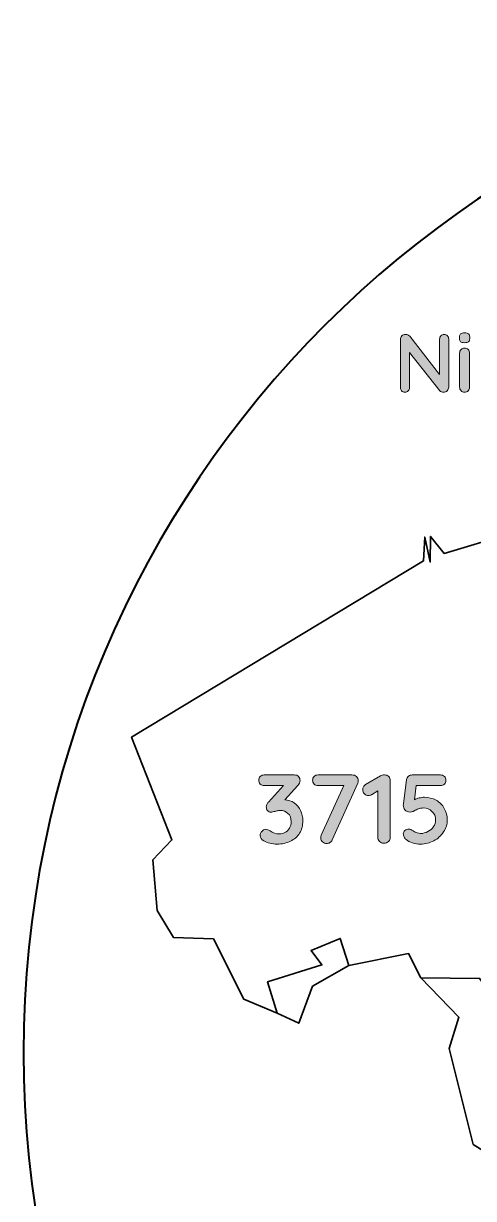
# Model space of a CAD drawing. Header units: inches. Extents: x 8 to 202, y -198 to -4.
# Drawn here: x 7.9 to 50.3, y -114.7 to -4.1 of the extents above; entities that cross this region are included whole.
import ezdxf

# ---------------------------------------------------------------- set-up
doc = ezdxf.new("R2010")
doc.units = ezdxf.units.IN
doc.header["$MEASUREMENT"] = 0
doc.layers.add('Layer 1', color=7, linetype='Continuous')
doc.layers.add('Layer 2', color=7, linetype='Continuous')

# ---------------------------------------------------------------- blocks, each defined once
blk = doc.blocks.new('block 5')
at = {"layer": 'Layer 2', "color": 250, "lineweight": 35, "true_color": 0x231f20}
for points in [[(50.84, -93.99), (45.31, -93.95), (45.31, -93.95), (44.14, -91.65), (38.52, -92.77), (38.52, -92.77), (37.72, -90.23), (34.98, -91.38), (36, -92.72), (30.88, -94.32), (31.78, -97.27), (31.78, -97.27), (28.64, -95.95), (25.79, -90.27), (22.03, -90.13), (20.49, -87.6), (20.09, -82.84), (21.88, -80.95), (18.09, -71.28), (45.56, -54.7), (45.67, -52.45), (46.19, -54.8), (46.2, -52.39), (47.49, -53.99), (53.55, -52.17)], [(31.78, -97.27), (30.88, -94.32), (36, -92.72), (34.98, -91.37), (37.72, -90.23), (38.52, -92.77), (38.52, -92.77), (35.1, -94.73), (33.82, -98.21), (31.78, -97.27)], [(66.01, -120.01), (66.08, -114.18), (63.84, -111.52), (59.2, -112.12), (59.98, -109.67), (58.08, -109.02), (53.84, -111.85), (50.21, -109.61), (47.96, -100.6), (48.88, -97.65), (45.31, -93.95), (45.31, -93.95), (50.83, -93.99), (53.16, -97.09), (57.45, -93.17)]]:
    blk.add_lwpolyline(points, dxfattribs=at)
blk = doc.blocks.new('block 2')
at = {"layer": 'Layer 2'}
blk.add_blockref('block 5', (0, 0), dxfattribs=at)
blk = doc.blocks.new('block 6')
at = {"layer": 'Layer 2', "true_color": 0xffffff}
h = blk.add_hatch(color=7, dxfattribs=at)
h.dxf.hatch_style = 2
edge = h.paths.add_edge_path()
edge.add_spline(control_points=[(47.8, -33.51), (47.88, -33.59), (47.92, -33.69), (47.92, -33.82), (47.92, -33.82), (47.92, -38.34), (47.92, -38.34), (47.92, -38.48), (47.87, -38.59), (47.78, -38.68), (47.69, -38.77), (47.58, -38.82), (47.44, -38.82), (47.37, -38.82), (47.3, -38.8), (47.23, -38.78), (47.16, -38.76), (47.11, -38.73), (47.08, -38.68), (47.08, -38.68), (44.23, -35.07), (44.23, -35.07), (44.23, -35.07), (44.23, -38.38), (44.23, -38.38), (44.23, -38.51), (44.19, -38.61), (44.11, -38.69), (44.03, -38.77), (43.93, -38.82), (43.8, -38.82), (43.67, -38.82), (43.57, -38.77), (43.49, -38.69), (43.42, -38.61), (43.38, -38.51), (43.38, -38.38), (43.38, -38.38), (43.38, -33.86), (43.38, -33.86), (43.38, -33.72), (43.42, -33.61), (43.51, -33.52), (43.6, -33.43), (43.72, -33.38), (43.85, -33.38), (43.93, -33.38), (44.01, -33.4), (44.08, -33.43), (44.16, -33.46), (44.21, -33.5), (44.25, -33.55), (44.25, -33.55), (47.07, -37.16), (47.07, -37.16), (47.07, -37.16), (47.07, -33.82), (47.07, -33.82), (47.07, -33.69), (47.11, -33.59), (47.19, -33.51), (47.27, -33.43), (47.37, -33.38), (47.5, -33.38), (47.62, -33.38), (47.72, -33.43), (47.8, -33.51)], knot_values=[0, 0, 0, 0, 1, 1, 1, 2, 2, 2, 3, 3, 3, 4, 4, 4, 5, 5, 5, 6, 6, 6, 7, 7, 7, 8, 8, 8, 9, 9, 9, 10, 10, 10, 11, 11, 11, 12, 12, 12, 13, 13, 13, 14, 14, 14, 15, 15, 15, 16, 16, 16, 17, 17, 17, 18, 18, 18, 19, 19, 19, 20, 20, 20, 21, 21, 21, 22, 22, 22, 22], degree=3, periodic=1)
h = blk.add_hatch(color=7, dxfattribs=at)
h.dxf.hatch_style = 2
edge = h.paths.add_edge_path()
edge.add_spline(control_points=[(49.04, -34.07), (48.96, -34.02), (48.93, -33.92), (48.93, -33.77), (48.93, -33.77), (48.93, -33.62), (48.93, -33.62), (48.93, -33.48), (48.97, -33.38), (49.04, -33.32), (49.12, -33.26), (49.25, -33.24), (49.42, -33.24), (49.6, -33.24), (49.72, -33.26), (49.8, -33.32), (49.87, -33.38), (49.9, -33.48), (49.9, -33.62), (49.9, -33.62), (49.9, -33.77), (49.9, -33.77), (49.9, -33.92), (49.87, -34.02), (49.79, -34.08), (49.72, -34.13), (49.59, -34.16), (49.41, -34.16), (49.23, -34.16), (49.11, -34.13), (49.04, -34.07)], knot_values=[0, 0, 0, 0, 1, 1, 1, 2, 2, 2, 3, 3, 3, 4, 4, 4, 5, 5, 5, 6, 6, 6, 7, 7, 7, 8, 8, 8, 9, 9, 9, 10, 10, 10, 10], degree=3, periodic=1)
edge = h.paths.add_edge_path()
edge.add_spline(control_points=[(49.75, -38.68), (49.66, -38.77), (49.55, -38.82), (49.42, -38.82), (49.28, -38.82), (49.17, -38.77), (49.08, -38.68), (48.99, -38.59), (48.95, -38.48), (48.95, -38.34), (48.95, -38.34), (48.95, -35.14), (48.95, -35.14), (48.95, -35), (48.99, -34.89), (49.08, -34.8), (49.17, -34.71), (49.28, -34.66), (49.42, -34.66), (49.55, -34.66), (49.66, -34.71), (49.75, -34.8), (49.84, -34.89), (49.88, -35), (49.88, -35.14), (49.88, -35.14), (49.88, -38.34), (49.88, -38.34), (49.88, -38.48), (49.84, -38.59), (49.75, -38.68)], knot_values=[0, 0, 0, 0, 1, 1, 1, 2, 2, 2, 3, 3, 3, 4, 4, 4, 5, 5, 5, 6, 6, 6, 7, 7, 7, 8, 8, 8, 9, 9, 9, 10, 10, 10, 10], degree=3, periodic=1)
at = {"layer": 'Layer 2', "lineweight": 0}
for points, knots in [([(47.8, -33.51), (47.88, -33.59), (47.92, -33.69), (47.92, -33.82), (47.92, -33.82), (47.92, -38.34), (47.92, -38.34), (47.92, -38.48), (47.87, -38.59), (47.78, -38.68), (47.69, -38.77), (47.58, -38.82), (47.44, -38.82), (47.37, -38.82), (47.3, -38.8), (47.23, -38.78), (47.16, -38.76), (47.11, -38.73), (47.08, -38.68), (47.08, -38.68), (44.23, -35.07), (44.23, -35.07), (44.23, -35.07), (44.23, -38.38), (44.23, -38.38), (44.23, -38.51), (44.19, -38.61), (44.11, -38.69), (44.03, -38.77), (43.93, -38.82), (43.8, -38.82), (43.67, -38.82), (43.57, -38.77), (43.49, -38.69), (43.42, -38.61), (43.38, -38.51), (43.38, -38.38), (43.38, -38.38), (43.38, -33.86), (43.38, -33.86), (43.38, -33.72), (43.42, -33.61), (43.51, -33.52), (43.6, -33.43), (43.72, -33.38), (43.85, -33.38), (43.93, -33.38), (44.01, -33.4), (44.08, -33.43), (44.16, -33.46), (44.21, -33.5), (44.25, -33.55), (44.25, -33.55), (47.07, -37.16), (47.07, -37.16), (47.07, -37.16), (47.07, -33.82), (47.07, -33.82), (47.07, -33.69), (47.11, -33.59), (47.19, -33.51), (47.27, -33.43), (47.37, -33.38), (47.5, -33.38), (47.62, -33.38), (47.72, -33.43), (47.8, -33.51)], [0, 0, 0, 0, 1, 1, 1, 2, 2, 2, 3, 3, 3, 4, 4, 4, 5, 5, 5, 6, 6, 6, 7, 7, 7, 8, 8, 8, 9, 9, 9, 10, 10, 10, 11, 11, 11, 12, 12, 12, 13, 13, 13, 14, 14, 14, 15, 15, 15, 16, 16, 16, 17, 17, 17, 18, 18, 18, 19, 19, 19, 20, 20, 20, 21, 21, 21, 22, 22, 22, 22]), ([(49.04, -34.07), (48.96, -34.02), (48.93, -33.92), (48.93, -33.77), (48.93, -33.77), (48.93, -33.62), (48.93, -33.62), (48.93, -33.48), (48.97, -33.38), (49.04, -33.32), (49.12, -33.26), (49.25, -33.24), (49.42, -33.24), (49.6, -33.24), (49.72, -33.26), (49.8, -33.32), (49.87, -33.38), (49.9, -33.48), (49.9, -33.62), (49.9, -33.62), (49.9, -33.77), (49.9, -33.77), (49.9, -33.92), (49.87, -34.02), (49.79, -34.08), (49.72, -34.13), (49.59, -34.16), (49.41, -34.16), (49.23, -34.16), (49.11, -34.13), (49.04, -34.07)], [0, 0, 0, 0, 1, 1, 1, 2, 2, 2, 3, 3, 3, 4, 4, 4, 5, 5, 5, 6, 6, 6, 7, 7, 7, 8, 8, 8, 9, 9, 9, 10, 10, 10, 10]), ([(49.75, -38.68), (49.66, -38.77), (49.55, -38.82), (49.42, -38.82), (49.28, -38.82), (49.17, -38.77), (49.08, -38.68), (48.99, -38.59), (48.95, -38.48), (48.95, -38.34), (48.95, -38.34), (48.95, -35.14), (48.95, -35.14), (48.95, -35), (48.99, -34.89), (49.08, -34.8), (49.17, -34.71), (49.28, -34.66), (49.42, -34.66), (49.55, -34.66), (49.66, -34.71), (49.75, -34.8), (49.84, -34.89), (49.88, -35), (49.88, -35.14), (49.88, -35.14), (49.88, -38.34), (49.88, -38.34), (49.88, -38.48), (49.84, -38.59), (49.75, -38.68)], [0, 0, 0, 0, 1, 1, 1, 2, 2, 2, 3, 3, 3, 4, 4, 4, 5, 5, 5, 6, 6, 6, 7, 7, 7, 8, 8, 8, 9, 9, 9, 10, 10, 10, 10])]:
    blk.add_open_spline(points, degree=3, knots=knots, dxfattribs=at)
blk = doc.blocks.new('block 8')
at = {"layer": 'Layer 2', "true_color": 0xffffff}
h = blk.add_hatch(color=7, dxfattribs=at)
h.dxf.hatch_style = 2
edge = h.paths.add_edge_path()
edge.add_spline(control_points=[(33.39, -77.48), (33.65, -77.66), (33.85, -77.9), (33.99, -78.2), (34.13, -78.49), (34.2, -78.81), (34.2, -79.15), (34.2, -79.59), (34.1, -79.98), (33.9, -80.32), (33.69, -80.65), (33.41, -80.9), (33.04, -81.08), (32.68, -81.26), (32.25, -81.35), (31.76, -81.35), (31.54, -81.35), (31.32, -81.32), (31.1, -81.26), (30.88, -81.21), (30.69, -81.14), (30.52, -81.04), (30.29, -80.92), (30.18, -80.76), (30.18, -80.55), (30.18, -80.4), (30.23, -80.27), (30.34, -80.15), (30.44, -80.02), (30.57, -79.96), (30.71, -79.96), (30.84, -79.96), (30.97, -80.01), (31.11, -80.1), (31.37, -80.3), (31.66, -80.4), (31.98, -80.4), (32.17, -80.4), (32.35, -80.36), (32.52, -80.26), (32.69, -80.17), (32.83, -80.03), (32.94, -79.85), (33.04, -79.67), (33.1, -79.46), (33.1, -79.23), (33.1, -78.9), (33, -78.64), (32.8, -78.46), (32.6, -78.27), (32.36, -78.18), (32.08, -78.18), (31.96, -78.18), (31.85, -78.2), (31.76, -78.22), (31.67, -78.24), (31.61, -78.26), (31.59, -78.27), (31.43, -78.31), (31.3, -78.34), (31.2, -78.34), (31.06, -78.34), (30.96, -78.29), (30.88, -78.2), (30.8, -78.1), (30.76, -77.98), (30.76, -77.84), (30.76, -77.76), (30.77, -77.68), (30.8, -77.61), (30.84, -77.55), (30.89, -77.47), (30.96, -77.39), (30.96, -77.39), (32.38, -75.84), (32.38, -75.84), (32.38, -75.84), (30.57, -75.84), (30.57, -75.84), (30.42, -75.84), (30.3, -75.8), (30.2, -75.7), (30.1, -75.6), (30.05, -75.48), (30.05, -75.33), (30.05, -75.19), (30.1, -75.07), (30.2, -74.98), (30.3, -74.88), (30.42, -74.84), (30.57, -74.84), (30.57, -74.84), (33.37, -74.84), (33.37, -74.84), (33.56, -74.84), (33.7, -74.89), (33.8, -74.99), (33.89, -75.09), (33.94, -75.22), (33.94, -75.39), (33.94, -75.53), (33.87, -75.68), (33.72, -75.83), (33.72, -75.83), (32.49, -77.18), (32.49, -77.18), (32.83, -77.2), (33.13, -77.29), (33.39, -77.48)], knot_values=[0, 0, 0, 0, 1, 1, 1, 2, 2, 2, 3, 3, 3, 4, 4, 4, 5, 5, 5, 6, 6, 6, 7, 7, 7, 8, 8, 8, 9, 9, 9, 10, 10, 10, 11, 11, 11, 12, 12, 12, 13, 13, 13, 14, 14, 14, 15, 15, 15, 16, 16, 16, 17, 17, 17, 18, 18, 18, 19, 19, 19, 20, 20, 20, 21, 21, 21, 22, 22, 22, 23, 23, 23, 24, 24, 24, 25, 25, 25, 26, 26, 26, 27, 27, 27, 28, 28, 28, 29, 29, 29, 30, 30, 30, 31, 31, 31, 32, 32, 32, 33, 33, 33, 34, 34, 34, 35, 35, 35, 36, 36, 36, 36], degree=3, periodic=1)
h = blk.add_hatch(color=7, dxfattribs=at)
h.dxf.hatch_style = 2
edge = h.paths.add_edge_path()
edge.add_spline(control_points=[(39.24, -74.99), (39.36, -75.09), (39.42, -75.22), (39.42, -75.38), (39.42, -75.46), (39.4, -75.54), (39.36, -75.62), (39.36, -75.62), (36.95, -80.95), (36.95, -80.95), (36.91, -81.06), (36.84, -81.15), (36.75, -81.21), (36.66, -81.27), (36.56, -81.3), (36.45, -81.3), (36.29, -81.3), (36.16, -81.25), (36.05, -81.15), (35.93, -81.04), (35.88, -80.92), (35.88, -80.77), (35.88, -80.68), (35.9, -80.6), (35.93, -80.52), (35.93, -80.52), (38.07, -75.84), (38.07, -75.84), (38.07, -75.84), (35.63, -75.84), (35.63, -75.84), (35.48, -75.84), (35.36, -75.8), (35.26, -75.7), (35.16, -75.6), (35.12, -75.48), (35.12, -75.33), (35.12, -75.19), (35.16, -75.07), (35.26, -74.98), (35.36, -74.88), (35.48, -74.84), (35.63, -74.84), (35.63, -74.84), (38.82, -74.84), (38.82, -74.84), (38.98, -74.84), (39.12, -74.89), (39.24, -74.99)], knot_values=[0, 0, 0, 0, 1, 1, 1, 2, 2, 2, 3, 3, 3, 4, 4, 4, 5, 5, 5, 6, 6, 6, 7, 7, 7, 8, 8, 8, 9, 9, 9, 10, 10, 10, 11, 11, 11, 12, 12, 12, 13, 13, 13, 14, 14, 14, 15, 15, 15, 16, 16, 16, 16], degree=3, periodic=1)
h = blk.add_hatch(color=7, dxfattribs=at)
h.dxf.hatch_style = 2
edge = h.paths.add_edge_path()
edge.add_spline(control_points=[(42.28, -75), (42.38, -75.1), (42.43, -75.24), (42.43, -75.39), (42.43, -75.39), (42.43, -80.7), (42.43, -80.7), (42.43, -80.86), (42.38, -80.99), (42.26, -81.1), (42.14, -81.2), (42, -81.26), (41.83, -81.26), (41.66, -81.26), (41.52, -81.2), (41.41, -81.1), (41.3, -80.99), (41.24, -80.86), (41.24, -80.7), (41.24, -80.7), (41.24, -76.35), (41.24, -76.35), (41.24, -76.35), (40.67, -76.7), (40.67, -76.7), (40.58, -76.75), (40.48, -76.78), (40.38, -76.78), (40.23, -76.78), (40.1, -76.72), (39.99, -76.61), (39.88, -76.49), (39.83, -76.36), (39.83, -76.22), (39.83, -76.12), (39.86, -76.03), (39.91, -75.95), (39.96, -75.86), (40.03, -75.79), (40.11, -75.74), (40.11, -75.74), (41.5, -74.92), (41.5, -74.92), (41.6, -74.86), (41.73, -74.84), (41.89, -74.84), (42.05, -74.84), (42.17, -74.89), (42.28, -75)], knot_values=[0, 0, 0, 0, 1, 1, 1, 2, 2, 2, 3, 3, 3, 4, 4, 4, 5, 5, 5, 6, 6, 6, 7, 7, 7, 8, 8, 8, 9, 9, 9, 10, 10, 10, 11, 11, 11, 12, 12, 12, 13, 13, 13, 14, 14, 14, 15, 15, 15, 16, 16, 16, 16], degree=3, periodic=1)
h = blk.add_hatch(color=7, dxfattribs=at)
h.dxf.hatch_style = 2
edge = h.paths.add_edge_path()
edge.add_spline(control_points=[(46.74, -77.22), (47.07, -77.41), (47.33, -77.67), (47.51, -77.99), (47.7, -78.31), (47.79, -78.68), (47.79, -79.07), (47.79, -79.48), (47.68, -79.86), (47.44, -80.21), (47.21, -80.56), (46.9, -80.84), (46.52, -81.04), (46.13, -81.24), (45.72, -81.35), (45.27, -81.35), (45.03, -81.35), (44.78, -81.31), (44.53, -81.24), (44.28, -81.16), (44.07, -81.06), (43.91, -80.93), (43.84, -80.87), (43.78, -80.79), (43.73, -80.68), (43.68, -80.57), (43.65, -80.46), (43.65, -80.37), (43.65, -80.26), (43.7, -80.16), (43.8, -80.07), (43.89, -79.98), (44.02, -79.93), (44.17, -79.93), (44.28, -79.93), (44.42, -79.99), (44.58, -80.11), (44.84, -80.27), (45.06, -80.35), (45.26, -80.35), (45.51, -80.35), (45.75, -80.29), (45.97, -80.17), (46.19, -80.06), (46.36, -79.9), (46.49, -79.71), (46.63, -79.51), (46.69, -79.3), (46.69, -79.07), (46.69, -78.74), (46.58, -78.47), (46.35, -78.27), (46.13, -78.06), (45.86, -77.95), (45.54, -77.95), (45.4, -77.95), (45.28, -77.97), (45.17, -78.01), (45.06, -78.05), (44.93, -78.1), (44.77, -78.17), (44.66, -78.23), (44.58, -78.27), (44.51, -78.29), (44.45, -78.32), (44.38, -78.33), (44.32, -78.33), (44.08, -78.33), (43.91, -78.27), (43.81, -78.14), (43.71, -78.01), (43.65, -77.86), (43.65, -77.68), (43.65, -77.62), (43.66, -77.57), (43.66, -77.55), (43.66, -77.55), (43.95, -75.28), (43.95, -75.28), (43.97, -75.15), (44.04, -75.04), (44.14, -74.96), (44.24, -74.88), (44.36, -74.84), (44.5, -74.84), (44.5, -74.84), (47.15, -74.84), (47.15, -74.84), (47.3, -74.84), (47.42, -74.88), (47.52, -74.98), (47.61, -75.08), (47.66, -75.2), (47.66, -75.35), (47.66, -75.49), (47.61, -75.61), (47.52, -75.7), (47.42, -75.8), (47.3, -75.84), (47.15, -75.84), (47.15, -75.84), (44.87, -75.84), (44.87, -75.84), (44.87, -75.84), (44.7, -77.17), (44.7, -77.17), (44.82, -77.11), (44.96, -77.05), (45.14, -77.01), (45.32, -76.97), (45.49, -76.94), (45.65, -76.94), (46.05, -76.94), (46.41, -77.04), (46.74, -77.22)], knot_values=[0, 0, 0, 0, 1, 1, 1, 2, 2, 2, 3, 3, 3, 4, 4, 4, 5, 5, 5, 6, 6, 6, 7, 7, 7, 8, 8, 8, 9, 9, 9, 10, 10, 10, 11, 11, 11, 12, 12, 12, 13, 13, 13, 14, 14, 14, 15, 15, 15, 16, 16, 16, 17, 17, 17, 18, 18, 18, 19, 19, 19, 20, 20, 20, 21, 21, 21, 22, 22, 22, 23, 23, 23, 24, 24, 24, 25, 25, 25, 26, 26, 26, 27, 27, 27, 28, 28, 28, 29, 29, 29, 30, 30, 30, 31, 31, 31, 32, 32, 32, 33, 33, 33, 34, 34, 34, 35, 35, 35, 36, 36, 36, 37, 37, 37, 38, 38, 38, 38], degree=3, periodic=1)
at = {"layer": 'Layer 2', "lineweight": 0}
for points, knots in [([(33.39, -77.48), (33.65, -77.66), (33.85, -77.9), (33.99, -78.2), (34.13, -78.49), (34.2, -78.81), (34.2, -79.15), (34.2, -79.59), (34.1, -79.98), (33.9, -80.32), (33.69, -80.65), (33.41, -80.9), (33.04, -81.08), (32.68, -81.26), (32.25, -81.35), (31.76, -81.35), (31.54, -81.35), (31.32, -81.32), (31.1, -81.26), (30.88, -81.21), (30.69, -81.14), (30.52, -81.04), (30.29, -80.92), (30.18, -80.76), (30.18, -80.55), (30.18, -80.4), (30.23, -80.27), (30.34, -80.15), (30.44, -80.02), (30.57, -79.96), (30.71, -79.96), (30.84, -79.96), (30.97, -80.01), (31.11, -80.1), (31.37, -80.3), (31.66, -80.4), (31.98, -80.4), (32.17, -80.4), (32.35, -80.36), (32.52, -80.26), (32.69, -80.17), (32.83, -80.03), (32.94, -79.85), (33.04, -79.67), (33.1, -79.46), (33.1, -79.23), (33.1, -78.9), (33, -78.64), (32.8, -78.46), (32.6, -78.27), (32.36, -78.18), (32.08, -78.18), (31.96, -78.18), (31.85, -78.2), (31.76, -78.22), (31.67, -78.24), (31.61, -78.26), (31.59, -78.27), (31.43, -78.31), (31.3, -78.34), (31.2, -78.34), (31.06, -78.34), (30.96, -78.29), (30.88, -78.2), (30.8, -78.1), (30.76, -77.98), (30.76, -77.84), (30.76, -77.76), (30.77, -77.68), (30.8, -77.61), (30.84, -77.55), (30.89, -77.47), (30.96, -77.39), (30.96, -77.39), (32.38, -75.84), (32.38, -75.84), (32.38, -75.84), (30.57, -75.84), (30.57, -75.84), (30.42, -75.84), (30.3, -75.8), (30.2, -75.7), (30.1, -75.6), (30.05, -75.48), (30.05, -75.33), (30.05, -75.19), (30.1, -75.07), (30.2, -74.98), (30.3, -74.88), (30.42, -74.84), (30.57, -74.84), (30.57, -74.84), (33.37, -74.84), (33.37, -74.84), (33.56, -74.84), (33.7, -74.89), (33.8, -74.99), (33.89, -75.09), (33.94, -75.22), (33.94, -75.39), (33.94, -75.53), (33.87, -75.68), (33.72, -75.83), (33.72, -75.83), (32.49, -77.18), (32.49, -77.18), (32.83, -77.2), (33.13, -77.29), (33.39, -77.48)], [0, 0, 0, 0, 1, 1, 1, 2, 2, 2, 3, 3, 3, 4, 4, 4, 5, 5, 5, 6, 6, 6, 7, 7, 7, 8, 8, 8, 9, 9, 9, 10, 10, 10, 11, 11, 11, 12, 12, 12, 13, 13, 13, 14, 14, 14, 15, 15, 15, 16, 16, 16, 17, 17, 17, 18, 18, 18, 19, 19, 19, 20, 20, 20, 21, 21, 21, 22, 22, 22, 23, 23, 23, 24, 24, 24, 25, 25, 25, 26, 26, 26, 27, 27, 27, 28, 28, 28, 29, 29, 29, 30, 30, 30, 31, 31, 31, 32, 32, 32, 33, 33, 33, 34, 34, 34, 35, 35, 35, 36, 36, 36, 36]), ([(39.24, -74.99), (39.36, -75.09), (39.42, -75.22), (39.42, -75.38), (39.42, -75.46), (39.4, -75.54), (39.36, -75.62), (39.36, -75.62), (36.95, -80.95), (36.95, -80.95), (36.91, -81.06), (36.84, -81.15), (36.75, -81.21), (36.66, -81.27), (36.56, -81.3), (36.45, -81.3), (36.29, -81.3), (36.16, -81.25), (36.05, -81.15), (35.93, -81.04), (35.88, -80.92), (35.88, -80.77), (35.88, -80.68), (35.9, -80.6), (35.93, -80.52), (35.93, -80.52), (38.07, -75.84), (38.07, -75.84), (38.07, -75.84), (35.63, -75.84), (35.63, -75.84), (35.48, -75.84), (35.36, -75.8), (35.26, -75.7), (35.16, -75.6), (35.12, -75.48), (35.12, -75.33), (35.12, -75.19), (35.16, -75.07), (35.26, -74.98), (35.36, -74.88), (35.48, -74.84), (35.63, -74.84), (35.63, -74.84), (38.82, -74.84), (38.82, -74.84), (38.98, -74.84), (39.12, -74.89), (39.24, -74.99)], [0, 0, 0, 0, 1, 1, 1, 2, 2, 2, 3, 3, 3, 4, 4, 4, 5, 5, 5, 6, 6, 6, 7, 7, 7, 8, 8, 8, 9, 9, 9, 10, 10, 10, 11, 11, 11, 12, 12, 12, 13, 13, 13, 14, 14, 14, 15, 15, 15, 16, 16, 16, 16]), ([(42.28, -75), (42.38, -75.1), (42.43, -75.24), (42.43, -75.39), (42.43, -75.39), (42.43, -80.7), (42.43, -80.7), (42.43, -80.86), (42.38, -80.99), (42.26, -81.1), (42.14, -81.2), (42, -81.26), (41.83, -81.26), (41.66, -81.26), (41.52, -81.2), (41.41, -81.1), (41.3, -80.99), (41.24, -80.86), (41.24, -80.7), (41.24, -80.7), (41.24, -76.35), (41.24, -76.35), (41.24, -76.35), (40.67, -76.7), (40.67, -76.7), (40.58, -76.75), (40.48, -76.78), (40.38, -76.78), (40.23, -76.78), (40.1, -76.72), (39.99, -76.61), (39.88, -76.49), (39.83, -76.36), (39.83, -76.22), (39.83, -76.12), (39.86, -76.03), (39.91, -75.95), (39.96, -75.86), (40.03, -75.79), (40.11, -75.74), (40.11, -75.74), (41.5, -74.92), (41.5, -74.92), (41.6, -74.86), (41.73, -74.84), (41.89, -74.84), (42.05, -74.84), (42.17, -74.89), (42.28, -75)], [0, 0, 0, 0, 1, 1, 1, 2, 2, 2, 3, 3, 3, 4, 4, 4, 5, 5, 5, 6, 6, 6, 7, 7, 7, 8, 8, 8, 9, 9, 9, 10, 10, 10, 11, 11, 11, 12, 12, 12, 13, 13, 13, 14, 14, 14, 15, 15, 15, 16, 16, 16, 16]), ([(46.74, -77.22), (47.07, -77.41), (47.33, -77.67), (47.51, -77.99), (47.7, -78.31), (47.79, -78.68), (47.79, -79.07), (47.79, -79.48), (47.68, -79.86), (47.44, -80.21), (47.21, -80.56), (46.9, -80.84), (46.52, -81.04), (46.13, -81.24), (45.72, -81.35), (45.27, -81.35), (45.03, -81.35), (44.78, -81.31), (44.53, -81.24), (44.28, -81.16), (44.07, -81.06), (43.91, -80.93), (43.84, -80.87), (43.78, -80.79), (43.73, -80.68), (43.68, -80.57), (43.65, -80.46), (43.65, -80.37), (43.65, -80.26), (43.7, -80.16), (43.8, -80.07), (43.89, -79.98), (44.02, -79.93), (44.17, -79.93), (44.28, -79.93), (44.42, -79.99), (44.58, -80.11), (44.84, -80.27), (45.06, -80.35), (45.26, -80.35), (45.51, -80.35), (45.75, -80.29), (45.97, -80.17), (46.19, -80.06), (46.36, -79.9), (46.49, -79.71), (46.63, -79.51), (46.69, -79.3), (46.69, -79.07), (46.69, -78.74), (46.58, -78.47), (46.35, -78.27), (46.13, -78.06), (45.86, -77.95), (45.54, -77.95), (45.4, -77.95), (45.28, -77.97), (45.17, -78.01), (45.06, -78.05), (44.93, -78.1), (44.77, -78.17), (44.66, -78.23), (44.58, -78.27), (44.51, -78.29), (44.45, -78.32), (44.38, -78.33), (44.32, -78.33), (44.08, -78.33), (43.91, -78.27), (43.81, -78.14), (43.71, -78.01), (43.65, -77.86), (43.65, -77.68), (43.65, -77.62), (43.66, -77.57), (43.66, -77.55), (43.66, -77.55), (43.95, -75.28), (43.95, -75.28), (43.97, -75.15), (44.04, -75.04), (44.14, -74.96), (44.24, -74.88), (44.36, -74.84), (44.5, -74.84), (44.5, -74.84), (47.15, -74.84), (47.15, -74.84), (47.3, -74.84), (47.42, -74.88), (47.52, -74.98), (47.61, -75.08), (47.66, -75.2), (47.66, -75.35), (47.66, -75.49), (47.61, -75.61), (47.52, -75.7), (47.42, -75.8), (47.3, -75.84), (47.15, -75.84), (47.15, -75.84), (44.87, -75.84), (44.87, -75.84), (44.87, -75.84), (44.7, -77.17), (44.7, -77.17), (44.82, -77.11), (44.96, -77.05), (45.14, -77.01), (45.32, -76.97), (45.49, -76.94), (45.65, -76.94), (46.05, -76.94), (46.41, -77.04), (46.74, -77.22)], [0, 0, 0, 0, 1, 1, 1, 2, 2, 2, 3, 3, 3, 4, 4, 4, 5, 5, 5, 6, 6, 6, 7, 7, 7, 8, 8, 8, 9, 9, 9, 10, 10, 10, 11, 11, 11, 12, 12, 12, 13, 13, 13, 14, 14, 14, 15, 15, 15, 16, 16, 16, 17, 17, 17, 18, 18, 18, 19, 19, 19, 20, 20, 20, 21, 21, 21, 22, 22, 22, 23, 23, 23, 24, 24, 24, 25, 25, 25, 26, 26, 26, 27, 27, 27, 28, 28, 28, 29, 29, 29, 30, 30, 30, 31, 31, 31, 32, 32, 32, 33, 33, 33, 34, 34, 34, 35, 35, 35, 36, 36, 36, 37, 37, 37, 38, 38, 38, 38])]:
    blk.add_open_spline(points, degree=3, knots=knots, dxfattribs=at)

msp = doc.modelspace()

# ---------------------------------------------------------------- linework, layer by layer
at = {"layer": 'Layer 1', "color": 250, "lineweight": 40, "true_color": 0x231f20}
msp.add_open_spline([(201.67, -100.99), (201.67, -154.49), (158.3, -197.87), (104.79, -197.87), (51.29, -197.87), (7.92, -154.49), (7.92, -100.99), (7.92, -47.49), (51.29, -4.12), (104.79, -4.12), (158.3, -4.12), (201.67, -47.49), (201.67, -100.99)], degree=3, knots=[0, 0, 0, 0, 1, 1, 1, 2, 2, 2, 3, 3, 3, 4, 4, 4, 4], dxfattribs=at)

# ---------------------------------------------------------------- block references
at = {"layer": 'Layer 2'}
for name in ['block 6', 'block 2', 'block 8']:
    msp.add_blockref(name, (0, 0), dxfattribs=at)

doc.saveas('drawing.dxf')
